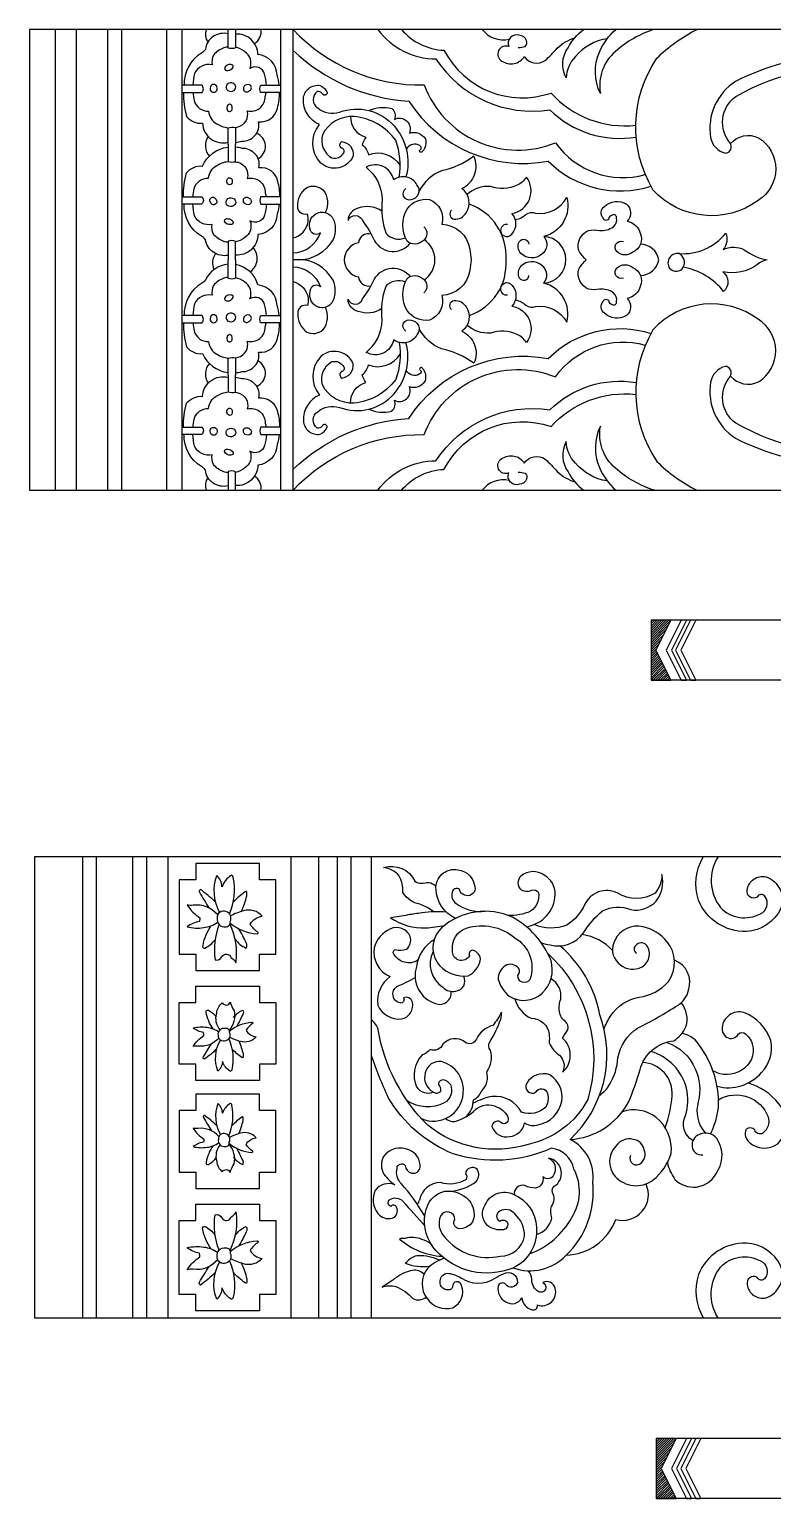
# Model space of a CAD drawing. Extents: x -66030 to 95157, y -13132 to 45879.
# Drawn here: x -36024 to -35218, y 3275 to 4870 of the extents above; entities that cross this region are included whole.
import ezdxf

# ---------------------------------------------------------------- set-up
doc = ezdxf.new("R2010")
doc.units = 0
doc.header["$LTSCALE"] = 100
doc.header["$MEASUREMENT"] = 0
for name, color, linetype in [('3', 11, 'CONTINUOUS'), ('4', 121, 'CONTINUOUS'), ('BH', 21, 'CONTINUOUS')]:
    doc.layers.add(name, color=color, linetype=linetype)

# ---------------------------------------------------------------- blocks, each defined once
blk = doc.blocks.new('A$C634F448C')
at = {"layer": '3'}
for p, q in [((28.5, 0), (28.5, 500)), ((50.8, 500), (50.8, 0)), ((85.1, 0), (85.1, 500)), ((100, 500), (100, 0)), ((149.1, 0), (149.1, 500)), ((165.5, 500), (165.5, 0)), ((272.7, 0), (272.7, 500)), ((286.1, 0), (286.1, 500))]:
    blk.add_line(p, q, dxfattribs=at)
for points in [[(215.6, 495.2, 0.451611), (190.9, 478.2, -0.162252), (186.6, 474.3, 0.270438), (167.9, 439.5)], [(223.6, 500), (223.6, 480, -0.192028), (215.6, 479.8), (215.6, 500)], [(271, 439.5, 0.044433), (268.7, 450.5, 0.384201), (248, 472.7, 0.429064), (223.6, 494.9, 0.292341)], [(286.1, 500, 0.212182), (428.4, 439.7, 0.422192), (570.6, 376.9, 0.313387), (668.2, 342.5, 0.313387)], [(378.2, 500, 0.238617), (441.1, 468, 0.295895), (564.5, 412.9, 0.240681), (658.3, 383.2, 0.240681)], [(403.7, 500, 0.209176), (449.8, 477.4, 0.372172), (565.9, 431, 0.24053), (657.9, 396, 0.24053)], [(626.8, 489.9, 0.186847), (592.5, 470.5, 0.193899), (582.3, 447.3, -0.283651), (584.4, 480.2, -0.097076), (601, 500)], [(678.3, 500, 0.110926), (635.7, 475.9, 0.268384), (619.5, 430.6, -0.219851), (618.5, 475.4, -0.118957), (636.3, 500)], [(760.7, 376.2, -0.333332), (791.1, 382.5, -0.550926), (790.7, 314.5, -0.385657), (676.5, 326.1, -0.290371), (680.7, 468.7, -0.081116), (724.3, 500)], [(215.6, 481.1, 0.047846), (211.1, 480.1, 0.140016), (199.8, 472.2, 0.159745), (198.2, 461.5, 0.350325), (179.1, 452.3, 0.046734), (177.3, 439.5)], [(257.2, 439.5, 0.072189), (255.1, 451.5, 0.504188), (239.3, 457.7, 0.362277), (233.5, 476, 0.113045), (223.6, 480.6, 0.113045)], [(530.4, 480.5, 0.111165), (538, 481.6, 0.297235), (539.3, 487.9, 0.301714), (531.5, 493.6, 0.654868), (520.2, 481.3, 0.945522), (512.6, 465.7, 0.427206), (536.9, 470.5, 0.405872), (559.6, 466.2, 0.021729), (572.6, 479.7, -0.120103), (591.8, 490.9)], [(286.1, 477.2, 0.176284), (411.8, 422.1, 0.304463), (562.9, 357.1, 0.280549), (674.4, 329.8, 0.280549)], [(919, 43.2, -0.168666), (766.5, 72.8, -0.445488), (760.7, 123.8, 0.089756), (761.3, 126.3, 0.455969), (755.1, 134.3, 0.299021), (739.1, 117.4, 0.301065), (766.1, 56.5, 0.21409), (979.9, 45.3, 0.222746)], [(979.9, 454.7, 0.21409), (766.1, 443.5, 0.301065), (739.1, 382.6, 0.299021), (755.1, 365.7, 0.455969), (761.3, 373.7, 0.089756), (760.7, 376.2, -0.445488), (766.5, 427.2, -0.168666), (919, 456.8, -0.246438)], [(165.5, 431.7), (187.3, 431.7, 0.425762), (186.9, 439.5), (165.5, 439.5)], [(167.3, 431.7, 0.07657), (170.6, 405.6, 0.259523), (187.8, 398.2, 0.479969), (215.6, 377.6, 0.256136)], [(177.5, 431.7, 0.032321), (178.7, 422.9, 0.349175), (194.4, 411.3, 0.257058), (203.2, 397.6, 0.115222), (215.6, 393.3)], [(203.3, 437.6, 0.807643), (196.4, 437.6, 1.683849), (203.3, 437.6, 1.200093)], [(223.6, 393.6, 0.025055), (226.4, 394.2, 0.411374), (236.4, 411.7, 0.498838), (255.9, 427.4, 0.02596), (256.8, 431.7, 0.02596)], [(223.6, 377.4, 0.048039), (230.4, 378.7, 0.483787), (248.7, 399.8, 0.389931), (269.1, 414.6, 0.068809), (271.5, 431.7)], [(272.7, 431.7), (250.8, 431.7, -0.229504), (251.2, 439.5), (272.7, 439.5)], [(401.3, 339.6, 0.127363), (397.4, 379.7, 0.215853), (352.3, 405.5, 0.297944), (317.9, 385.7, 0.342534), (328.2, 360.5, 0.348043), (341, 366.2, 0.557255), (338.5, 371.2, -0.495129), (338.8, 378.3, -0.428159), (351.3, 362.7, -0.509293), (316.1, 354.9, -0.377709), (314.7, 396.7, -0.307777), (297.3, 424.7, -0.454321), (315.4, 439.2, -0.181818), (323.2, 431.4, -0.759054), (317.6, 430.4, 0.254776), (312.2, 432.5, 0.526797), (312.9, 414.8, 0.261088), (336.4, 410.2, -0.310763), (395.6, 395.3, -0.255956), (408.5, 339.9)], [(368.3, 411.9, -0.180083), (393.1, 414.1, -0.33353), (396, 402.4, -0.70029), (412.2, 387.6, -0.34288), (429.6, 381.3, -0.272308), (426.6, 368, -0.389615), (423.6, 367.1, -0.520934), (424.5, 369.9, 0.470629), (423.7, 373.9, 0.439618), (408.9, 370.2, 0.447018)], [(348.5, 405.6, 0.356929), (365.1, 383.2, 0.084357), (361.2, 374.7, -0.166258), (367.9, 364.1, -0.363054), (402.2, 352.2)], [(215.6, 375), (215.6, 393.3, -0.107262), (223.6, 393.6), (223.6, 375)], [(167.3, 318.3, -0.07657), (170.6, 344.4, -0.259523), (187.8, 351.8, -0.256136), (215.6, 372.4, -0.256136)], [(215.6, 375), (215.6, 356.7, 0.107262), (223.6, 356.4), (223.6, 375)], [(223.6, 372.6, -0.048039), (230.4, 371.3, -0.483787), (248.7, 350.2, -0.389931), (269.1, 335.4, -0.068809), (271.5, 318.3)], [(177.5, 318.3, -0.032321), (178.7, 327.1, -0.349175), (194.4, 338.7, -0.257058), (203.2, 352.4, -0.115222), (215.6, 356.7)], [(223.6, 356.4, -0.025055), (226.4, 355.8, -0.411374), (236.4, 338.3, -0.498838), (255.9, 322.6, -0.02596), (256.8, 318.3, -0.02596)], [(408.3, 327.4, 0.882555), (414.1, 315.5, 0.617244), (420.5, 331.3, 0.449593), (395.2, 336.8, 0.50995), (365.3, 350.4, -0.22283), (382.8, 315.5, 0.116915), (386.9, 278.6, 0.320008), (408, 273.9, 0.320008)], [(458, 304, 0.591904), (460.7, 294, 0.283041), (473.8, 301.1, 0.409079), (469.1, 327.4, 0.415293), (482.2, 362.3, -0.106429), (447, 346.6, 0.171267), (422.9, 325)], [(518.7, 288.5, 1.766541), (523.3, 278, 0.404074), (523.5, 300.2, 0.555103), (539.4, 339.7, -0.130027), (529.2, 330.9, -0.194948), (500.2, 329.6, 0.206729), (474.9, 320.8, 0.206729)], [(286.1, 273.7, 0.299997), (302.3, 291.3, 0.117516), (301.6, 299.7, -0.528937), (291.2, 307.7, -0.249699), (300.9, 328.4, -0.288125), (318.5, 326.1, -0.291899), (320.9, 301.2)], [(165.5, 318.3), (187.3, 318.3, -0.425762), (186.9, 310.5), (165.5, 310.5)], [(215.6, 254.8, -0.416708), (190.9, 271.8, 0.162252), (186.6, 275.7, -0.270438), (167.9, 310.5)], [(215.6, 268.9, -0.047846), (211.1, 269.9, -0.140016), (199.8, 277.8, -0.159745), (198.2, 288.5, -0.350325), (179.1, 297.7, -0.046734), (177.3, 310.5)], [(202.5, 315.4, -1.271898), (196.4, 312.4, -1.200093), (202.5, 315.4, -1.200093)], [(271, 310.5, -0.044433), (268.7, 299.5, -0.384201), (248, 277.3, -0.428108), (223.6, 255.1, -0.292341)], [(257.2, 310.5, -0.072189), (255.1, 298.5, -0.504188), (239.3, 292.3, -0.362277), (233.5, 274, -0.113045), (223.6, 269.4, -0.113045)], [(272.7, 318.3), (250.8, 318.3, 0.229504), (251.2, 310.5), (272.7, 310.5)], [(382.2, 302.7, 0.259265), (356.7, 305.9, 0.343109), (345.7, 292.8, -0.678375), (361.5, 292.5, -0.045997), (374.4, 270.7, 0.535365), (413.1, 268.2)], [(427.9, 285.9, -0.477118), (427.1, 270.6, -0.39484), (409.7, 270.4, -0.267231), (409.7, 305.1, -0.29072), (433.9, 315.4, -0.395271), (447.3, 288.6, -0.359921), (477.9, 261.6, -0.005584), (479.2, 250.1, -0.009492), (477.9, 238.4, -0.359921), (447.3, 211.4, -0.395271), (433.9, 184.6, -0.29072), (409.7, 194.9, -0.267231), (409.7, 229.6, -0.39484), (427.1, 229.4, -0.477118), (427.9, 214.1)], [(477, 189.7, 0.341465), (517.1, 250.2, 0.339683), (477, 310.3)], [(527.4, 293.6, 0.143911), (538.5, 299.2, -0.280541), (549.2, 300.7, 0.314643), (583.1, 317.7, -0.416673), (558.1, 275.3, -0.436494), (556.1, 256.3, -0.398337), (533.1, 257, -0.324674), (531.5, 269.7, -0.721373), (541.9, 266.9)], [(644.4, 230.2, -0.842027), (637.7, 241.4, -0.376883), (654.6, 241.7, -0.409742), (662.8, 221.2, -0.271396), (648.6, 207.9, -0.452304), (647.7, 189.5, -0.345983), (623.9, 192.2, -0.473331), (622.4, 204.6, -0.610516), (628.1, 206.1, 0.313604), (632.3, 201.6, 0.662778), (637.1, 204.6, 0.257077), (633.8, 214.2, 0.170156), (618.4, 218.2, -0.115104), (606.7, 218.2, -0.380039), (596.1, 239.9, -0.078542), (604.1, 250, -0.078542), (596.1, 260.1, -0.380039), (606.7, 281.8, -0.115104), (618.4, 281.8, 0.170156), (633.8, 285.8, 0.257077), (637.1, 295.4, 0.662778), (632.3, 298.4, 0.313604), (628.1, 293.9, -0.610516), (622.4, 295.4, -0.473331), (623.9, 307.8, -0.345983), (647.7, 310.5, -0.452304), (648.6, 292.1, -0.271396), (662.8, 278.8, -0.409742), (654.6, 258.3, -0.376883), (637.7, 258.6, -0.842027), (644.4, 269.8)], [(286.1, 257.6, 0.311343), (315.7, 279.2, -0.500208), (304.9, 281.8, -0.379061), (311, 300.1, -0.505165), (330.9, 290.3, -0.241275), (326.1, 266.9, -0.269238), (286.1, 250)], [(370.6, 278, 0.461868), (357.1, 268.5, 0.359182), (341.6, 250, 0.359182), (357.1, 231.5, 0.461868), (370.6, 221.9)], [(428.4, 228.3, 0.2528), (439.9, 250, 0.2528), (428.4, 271.7)], [(558.1, 224.7, 0.40738), (581.9, 250.2, 0.402708), (558.1, 275.3)], [(705, 256.8, 0.247842), (755.4, 278.9, -0.285518), (752.6, 261.2, -0.232475), (775.6, 260.9, 0.119027), (800.5, 250, 0.119678), (789.8, 244.9, -0.213029), (752.3, 237, -0.472714), (753.2, 215.6, 0.181559), (709.4, 242)], [(223.6, 250), (223.6, 270, 0.192028), (215.6, 270.2), (215.6, 250)], [(662.9, 233.1, 0.361876), (682.8, 250, 0.361876), (662.9, 266.9)], [(215.6, 245.2, 0.262167), (190.9, 228.2, -0.162252), (186.6, 224.3, 0.270438), (167.9, 189.5)], [(223.6, 250), (223.6, 230, -0.192028), (215.6, 229.8), (215.6, 250)], [(271, 189.5, 0.044433), (268.7, 200.5, 0.384201), (248, 222.7, 0.292341), (223.6, 244.9, 0.292341)], [(286.1, 242.4, -0.311343), (315.7, 220.8, 0.500208), (304.9, 218.2, 0.379061), (311, 199.9, 0.505165), (330.9, 209.7, 0.241275), (326.1, 233.1, 0.269238), (286.1, 250)], [(382.2, 197.3, -0.259265), (356.7, 194.1, -0.343109), (345.7, 207.2, 0.678375), (361.5, 207.5, 0.045997), (374.4, 229.3, -0.535365), (413.1, 231.8)], [(527.4, 206.4, -0.143911), (538.5, 200.8, 0.280541), (549.2, 199.3, -0.314643), (583.1, 182.3, 0.416673), (558.1, 224.7, 0.436494), (556.1, 243.7, 0.398337), (533.1, 243, 0.326164), (531.5, 230.4, 0.732231), (541.9, 233.1)], [(215.6, 231.1, 0.047846), (211.1, 230.1, 0.140016), (199.8, 222.2, 0.159745), (198.2, 211.5, 0.350325), (179.1, 202.3, 0.046734), (177.3, 189.5)], [(257.2, 189.5, 0.072189), (255.1, 201.5, 0.504188), (239.3, 207.7, 0.362277), (233.5, 226, 0.113045), (223.6, 230.6, 0.113045)], [(286.1, 226.3, -0.299997), (302.3, 208.7, -0.117516), (301.6, 200.3, 0.528937), (291.2, 192.3, 0.249699), (300.9, 171.6, 0.288125), (318.5, 173.9, 0.291899), (320.9, 198.8)], [(408.3, 172.6, -0.882555), (414.1, 184.5, -0.617244), (420.5, 168.7, -0.449593), (395.2, 163.2, -0.50995), (365.3, 149.6, 0.22283), (382.8, 184.5, -0.116915), (386.9, 221.4, -0.320008), (408, 226.1, -0.320008)], [(518.7, 211.5, -1.726144), (523.8, 222.3, -0.377193), (523.5, 199.8, -0.555103), (539.4, 160.3, 0.130027), (529.2, 169.1, 0.194948), (500.2, 170.4, -0.206729), (474.9, 179.2, -0.206729)], [(458, 196, -0.591904), (460.7, 206, -0.283041), (473.8, 198.9, -0.409079), (469.1, 172.6, -0.415293), (482.2, 137.7, 0.106429), (447, 153.4, -0.171267), (422.9, 175)], [(760.7, 123.8, 0.333332), (791.1, 117.5, 0.550926), (790.7, 185.5, 0.385657), (676.5, 173.9, 0.290371), (680.7, 31.3, 0.081116), (724.3, 0)], [(165.5, 181.7), (187.3, 181.7, 0.425762), (186.9, 189.5), (165.5, 189.5)], [(167.3, 181.7, 0.07657), (170.6, 155.6, 0.259523), (187.8, 148.2, 0.256136), (215.6, 127.6, 0.256136)], [(177.5, 181.7, 0.032321), (178.7, 172.9, 0.349175), (194.4, 161.3, 0.257058), (203.2, 147.6, 0.115222), (215.6, 143.3)], [(203.3, 187.6, 0.807643), (196.4, 187.6, 1.683849), (203.3, 187.6, 1.200093)], [(223.6, 127.4, 0.048039), (230.4, 128.7, 0.483787), (248.7, 149.8, 0.389931), (269.1, 164.6, 0.068809), (271.5, 181.7)], [(223.6, 143.6, 0.025055), (226.4, 144.2, 0.411374), (236.4, 161.7, 0.498838), (255.9, 177.4, 0.02596), (256.8, 181.7, 0.02596)], [(272.7, 181.7), (250.8, 181.7, -0.229504), (251.2, 189.5), (272.7, 189.5)], [(286.1, 22.8, -0.176284), (411.8, 77.9, -0.304463), (562.9, 142.9, -0.280549), (674.4, 170.2, -0.280549)], [(286.1, 0, -0.212182), (428.4, 60.3, -0.422192), (570.6, 123.1, -0.313387), (668.2, 157.5, -0.313387)], [(401.3, 160.4, -0.127363), (397.4, 120.3, -0.215853), (352.3, 94.5, -0.297944), (317.9, 114.3, -0.342534), (328.2, 139.5, -0.348043), (341, 133.8, -0.557255), (338.5, 128.8, 0.495129), (338.8, 121.7, 0.428159), (351.3, 137.3, 0.509293), (316.1, 145.1, 0.377709), (314.7, 103.3, 0.307777), (297.3, 75.3, 0.454321), (315.4, 60.8, 0.181818), (323.2, 68.6, 0.759054), (317.6, 69.6, -0.254776), (312.2, 67.5, -0.526797), (312.9, 85.2, -0.261088), (336.4, 89.8, 0.310763), (395.6, 104.7, 0.255956), (408.5, 160.1)], [(215.6, 125), (215.6, 143.3, -0.107262), (223.6, 143.6), (223.6, 125)], [(348.5, 94.4, -0.356929), (365.1, 116.8, -0.084357), (361.2, 125.3, 0.166258), (367.9, 135.9, 0.363054), (402.2, 147.8)], [(368.3, 88.1, 0.180083), (393.1, 85.9, 0.33353), (396, 97.6, 0.70029), (412.2, 112.4, 0.34288), (429.6, 118.7, 0.279796), (426.6, 132, 0.407012), (423.9, 132.9, 0.522831), (424.3, 130, -0.515541), (423.6, 126.2, -0.447018), (408.9, 129.8, -0.447018)], [(167.3, 68.3, -0.07657), (170.6, 94.4, -0.259523), (187.8, 101.8, -0.479969), (215.6, 122.4, -0.256136)], [(215.6, 125), (215.6, 106.7, 0.107262), (223.6, 106.4), (223.6, 125)], [(223.6, 122.6, -0.048039), (230.4, 121.3, -0.483787), (248.7, 100.2, -0.389931), (269.1, 85.4, -0.068809), (271.5, 68.3)], [(378.2, 0, -0.238617), (441.1, 32, -0.295895), (564.5, 87.1, -0.240681), (658.3, 116.8, -0.240681)], [(177.5, 68.3, -0.032321), (178.7, 77.1, -0.349175), (194.4, 88.7, -0.257058), (203.2, 102.4, -0.115222), (215.6, 106.7)], [(223.6, 106.4, -0.025055), (226.4, 105.8, -0.411374), (236.4, 88.3, -0.498838), (255.9, 72.6, -0.02596), (256.8, 68.3, -0.02596)], [(403.7, 0, -0.209176), (449.8, 22.6, -0.372172), (565.9, 69, -0.24053), (657.9, 104, -0.24053)], [(165.5, 68.3), (187.3, 68.3, -0.425762), (186.9, 60.5), (165.5, 60.5)], [(203.3, 62.4, -0.807643), (196.4, 62.4, -1.683849), (203.3, 62.4, -1.200093)], [(272.7, 68.3), (250.8, 68.3, 0.229504), (251.2, 60.5), (272.7, 60.5)], [(678.3, 0, -0.110926), (635.7, 24.1, -0.268384), (619.5, 69.4, 0.219851), (618.5, 24.6, 0.118957), (636.3, 0)], [(215.6, 4.8, -0.451611), (190.9, 21.8, 0.162252), (186.6, 25.7, -0.270438), (167.9, 60.5)], [(215.6, 18.9, -0.047846), (211.1, 19.9, -0.140016), (199.8, 27.8, -0.159745), (198.2, 38.5, -0.350325), (179.1, 47.7, -0.046734), (177.3, 60.5)], [(271, 60.5, -0.044433), (268.7, 49.5, -0.384201), (248, 27.3, -0.429064), (223.6, 5.1, -0.292341)], [(257.2, 60.5, -0.072189), (255.1, 48.5, -0.504188), (239.3, 42.3, -0.362277), (233.5, 24, -0.113045), (223.6, 19.4, -0.113045)], [(626.8, 10.1, -0.186847), (592.5, 29.5, -0.193899), (582.3, 52.7, 0.283651), (584.4, 19.8, 0.097076), (601, 0)], [(530.4, 19.5, -0.111165), (538, 18.4, -0.297235), (539.3, 12.1, -0.301714), (531.5, 6.4, -0.654868), (520.2, 18.7, -0.945522), (512.6, 34.3, -0.427206), (536.9, 29.5, -0.405872), (559.6, 33.8, -0.021729), (572.6, 20.3, 0.120103), (591.8, 9.1)], [(223.6, 0), (223.6, 20, 0.192028), (215.6, 20.2), (215.6, 0)]]:
    blk.add_lwpolyline(points, format="xyb", dxfattribs=at)
for points in [[(211.6, 457.9, 0.480332), (215.2, 455.4, 0.293134), (221.1, 459.1, 0.553404), (218.7, 461.8, 0.366769)], [(217, 432.9, 0.31587), (223.3, 435.1, 0.622555), (218.2, 442, 0.919272)], [(232.4, 433.9, 0.454704), (238.5, 433.2, 0.489465), (240, 439, 0.774037)], [(216, 411.2, 0.577516), (220.1, 414.6, 0.464086), (217, 418.8, 0.640443)], [(216, 338.8, -0.577516), (220.1, 335.4, -0.464086), (217, 331.2, -0.640443)], [(217, 317.1, -0.31587), (223.3, 314.9, -0.622555), (218.2, 308, -0.919272)], [(232.4, 316.1, -0.454704), (238.5, 316.8, -0.489465), (240, 311, -0.774037)], [(211.6, 292.1, -0.480332), (215.2, 294.6, -0.293134), (221.1, 290.9, -0.553404), (218.7, 288.2, -0.366769)], [(694.6, 240.8, 0.512586), (709.4, 242, 0.408022), (705, 256.8, 0.667301)], [(211.6, 207.9, 0.480332), (215.2, 205.4, 0.293134), (221.1, 209.1, 0.553404), (218.7, 211.8, 0.366769)], [(217, 182.9, 0.31587), (223.3, 185.1, 0.622555), (218.2, 192, 0.919272)], [(232.4, 183.9, 0.454704), (238.5, 183.2, 0.489465), (240, 189, 0.774037)], [(216, 161.2, 0.577516), (220.1, 164.6, 0.464086), (217, 168.8, 0.640443)], [(216, 88.8, -0.577516), (220.1, 85.4, -0.464086), (217, 81.2, -0.640443)], [(217, 67.1, -0.31587), (223.3, 64.9, -0.622555), (218.2, 58, -0.919272)], [(232.4, 66.1, -0.454704), (238.5, 66.8, -0.489465), (240, 61, -0.774037)], [(211.6, 42.1, -0.480332), (215.2, 44.6, -0.293134), (221.1, 40.9, -0.553404), (218.7, 38.2, -0.366769)]]:
    blk.add_lwpolyline(points, format="xyb", close=True, dxfattribs=at)
for centre, radius, start, end in [((204.7, 494.6), 13.8, 156.9383, 217.421), ((237.2, 497.2), 14.2, 299.3855, 11.3327), ((514.5, 518.5), 29.8, 218.5008, 281.7408), ((208.7, 374), 17.8, 146.4762, 220.7936), ((241, 373.1), 15.1, 297.2715, 69.0373), ((216.2, 246.5), 17.5, 144.1574, 204.1868), ((229.1, 251.4), 18, 306.0232, 41.0784), ((208.7, 126), 17.8, 139.2064, 213.5238), ((241, 126.9), 15.1, 290.9627, 62.7285), ((204.7, 5.4), 13.8, 142.579, 203.0617), ((237.2, 2.8), 14.2, 348.6673, 60.6145), ((514.5, -18.5), 29.8, 78.2592, 141.4992)]:
    blk.add_arc(centre, radius, start, end, dxfattribs=at)
at = {"layer": '4'}
blk.add_lwpolyline([(2450, 500), (0, 500), (0, 0), (2450, 0)], dxfattribs=at)
blk = doc.blocks.new('A$C4CCE1407')
at = {"layer": '3'}
for p, q in [((0, 65.3), (0, 0)), ((1101.2, 65.3), (0, 65.3)), ((21.6, 65.3), (5.3, 32.6)), ((32.8, 65.3), (16.5, 32.6)), ((38.4, 65.3), (22.1, 32.6)), ((43, 65.3), (26.7, 32.6)), ((48.6, 65.3), (32.3, 32.6)), ((1058.2, 65.3), (1052.6, 65.3)), ((1052.6, 65.3), (1068.9, 32.6)), ((1058.2, 65.3), (1074.5, 32.6)), ((1068.4, 65.3), (1062.8, 65.3)), ((1062.8, 65.3), (1079.1, 32.6)), ((1068.4, 65.3), (1084.7, 32.6)), ((1101.2, 65.3), (1079.6, 65.3)), ((1079.6, 65.3), (1095.9, 32.6)), ((1101.2, 65.3), (1101.2, 0)), ((5.3, 32.6), (21.6, 0)), ((16.5, 32.6), (32.8, 0)), ((22.1, 32.6), (38.4, 0)), ((26.7, 32.6), (43, 0)), ((32.3, 32.6), (48.6, 0)), ((1068.9, 32.6), (1052.6, 0)), ((1074.5, 32.6), (1058.2, 0)), ((1079.1, 32.6), (1062.8, 0)), ((1084.7, 32.6), (1068.4, 0)), ((1095.9, 32.6), (1079.6, 0)), ((0, 0), (21.6, 0)), ((1101.2, 0), (0, 0)), ((32.8, 0), (38.4, 0)), ((43, 0), (48.6, 0)), ((1058.2, 0), (1052.6, 0)), ((1068.4, 0), (1062.8, 0)), ((1101.2, 0), (1079.6, 0))]:
    blk.add_line(p, q, dxfattribs=at)
at = {"layer": 'BH'}
for p, q in [((0, 63.9), (1.3, 65.3)), ((0, 58.8), (6.4, 65.3)), ((0, 61.4), (3.9, 65.3)), ((0, 56.3), (9, 65.3)), ((0, 53.8), (11.5, 65.3)), ((0, 51.2), (14, 65.3)), ((0, 48.7), (16.6, 65.3)), ((0, 46.1), (19.1, 65.3)), ((0, 43.6), (21.5, 65.1)), ((1080, 64.6), (1080.6, 65.3)), ((1080.8, 62.9), (1083.2, 65.3)), ((1081.7, 61.2), (1085.7, 65.3)), ((1082.5, 59.5), (1088.3, 65.3)), ((1083.3, 57.8), (1090.8, 65.3)), ((1084.2, 56.1), (1093.4, 65.3)), ((1085, 54.4), (1095.9, 65.3)), ((1085.9, 52.7), (1098.4, 65.3)), ((1086.7, 51), (1101, 65.3)), ((0, 41), (19, 60)), ((0, 38.5), (16.4, 54.9)), ((0, 35.9), (13.9, 49.8)), ((1087.6, 49.3), (1101.2, 62.9)), ((1088.4, 47.6), (1101.2, 60.4)), ((1089.3, 45.9), (1101.2, 57.8)), ((1090.1, 44.2), (1101.2, 55.3)), ((1091, 42.5), (1101.2, 52.8)), ((1091.8, 40.8), (1101.2, 50.2)), ((0, 33.4), (11.3, 44.7)), ((0, 30.8), (8.8, 39.6)), ((0, 28.3), (6.2, 34.5)), ((1090.4, 21.6), (1101.2, 32.4)), ((1092.7, 39.1), (1101.2, 47.7)), ((1093, 26.7), (1101.2, 34.9)), ((1093.5, 37.4), (1101.2, 45.1)), ((1094.4, 35.7), (1101.2, 42.6)), ((1095.2, 34), (1101.2, 40)), ((1095.5, 31.8), (1101.2, 37.5)), ((0, 25.7), (5.8, 31.6)), ((0, 23.2), (6.7, 29.9)), ((0, 20.7), (7.5, 28.2)), ((0, 18.1), (8.4, 26.5)), ((0, 15.6), (9.2, 24.8)), ((0, 13), (10.1, 23.1)), ((0, 10.5), (10.9, 21.4)), ((0, 7.9), (11.8, 19.7)), ((0, 5.4), (12.6, 18)), ((0, 2.8), (13.5, 16.3)), ((1080.2, 1.2), (1101.2, 22.2)), ((1081.6, 0), (1101.2, 19.7)), ((1082.8, 6.3), (1101.2, 24.8)), ((1084.1, 0), (1101.2, 17.1)), ((1085.3, 11.4), (1101.2, 27.3)), ((1087.9, 16.5), (1101.2, 29.8)), ((0, 0.3), (14.3, 14.6)), ((2.3, 0), (15.2, 12.9)), ((4.8, 0), (16, 11.2)), ((7.3, 0), (16.8, 9.5)), ((9.9, 0), (17.7, 7.8)), ((12.4, 0), (18.5, 6.1)), ((15, 0), (19.4, 4.4)), ((17.5, 0), (20.2, 2.7)), ((20.1, 0), (21.1, 1)), ((1086.7, 0), (1101.2, 14.6)), ((1089.2, 0), (1101.2, 12)), ((1091.7, 0), (1101.2, 9.5)), ((1094.3, 0), (1101.2, 6.9)), ((1096.8, 0), (1101.2, 4.4)), ((1099.4, 0), (1101.2, 1.8))]:
    blk.add_line(p, q, dxfattribs=at)
blk = doc.blocks.new('A$C65046564')
at = {"layer": '3'}
for p, q in [((52.3, 0), (52.3, 500)), ((66.8, 500), (66.8, 0)), ((106.7, 0), (106.7, 500)), ((121.3, 500), (121.3, 0)), ((144.6, 500), (144.6, 0)), ((278, 500), (278, 0)), ((308, 500), (308, 0)), ((328.7, 0), (328.7, 500)), ((343.2, 500), (343.2, 0)), ((365.4, 0), (365.4, 500))]:
    blk.add_line(p, q, dxfattribs=at)
for points in [[(741.5, 500, 0.316232), (744, 445.2, 0.3391), (787.7, 438.4, 0.474925), (792.6, 456.8, 0.604118), (783.8, 456.3, -0.681354), (773.2, 464.1, -0.444926), (793.6, 478.4, -0.421936), (809.6, 443.9, -0.268026), (772.2, 419, -0.311106), (720.3, 453, -0.21326), (725.5, 500)], [(211.4, 438.2, 0.162202), (215.6, 477.6, 0.455182), (213.2, 479.9, 0.158925), (203.3, 467.6, 0.211067), (197.6, 480, 0.222175), (200.7, 439.8)], [(433.3, 440.4, 0.062567), (417.9, 448.7, -0.216445), (399.7, 461.3, 0.137011), (395.3, 479.9, 0.190444), (378.4, 488.4, -0.375895), (412.7, 473.7, 0.225157), (419.8, 471.4, -0.011309), (427.7, 472.4, -0.088344), (435.6, 468.6)], [(456.7, 433.3, -0.278356), (435.6, 464.5, -0.50545), (459.2, 486.1, -0.37314), (477.9, 465.6, -0.535925), (466.5, 458.6, -0.291768), (461, 464.5, 0.605622), (453, 461.5, 0.333877), (457.3, 449.6, 0.192105), (489, 441, 0.192105)], [(533.5, 424.3, 0.365883), (564.8, 459.3, 0.277663), (553, 480.2, 0.342582), (527.7, 479.2, 0.467636), (528, 464.4, 0.230297), (539.5, 463.8, -0.409323), (546.6, 461.3, -0.294145), (538.2, 441, -0.115296), (513.9, 436.5)], [(549.9, 406.6, 0.04853), (559.2, 404.6, 0.317527), (595.6, 417.5, -0.087787), (616.2, 441.5, -0.217173), (647, 442.8, 0.25899), (674.5, 452.1, 0.219031), (680.7, 480.8, -0.165319), (673.2, 460.5, -0.283148), (632.7, 460.7, 0.426913), (596.7, 448, -0.147756), (577.4, 426, -0.194377), (542, 426.6)], [(196.1, 451.1, 0.040302), (179.9, 464.6, 0.460194), (178.9, 461.6, 0.01574), (189.4, 444.5, 0.01574)], [(224.5, 440.9, 0.049507), (230.2, 457.9, 0.005542), (230.4, 461.1, 0.754505), (228.4, 462.2, 0.039787), (215.7, 451.1)], [(198.7, 437.1, 0.255055), (172, 447.5, -0.079227), (165.6, 447.9, 0.105129), (179.4, 434, -0.087059), (178.8, 430, 0.121881), (165.6, 424.1, 0.09602), (183.5, 423.3, 0.120297), (198.7, 429.1, 0.120297)], [(212.2, 428, 0.141952), (241.4, 416.5, 0.440193), (242.6, 418, -0.094541), (233.9, 427, -0.235049), (247, 435.7, 0.29277), (226.6, 441.5, 0.055839), (212.6, 436)], [(446.7, 440.1, 0.051154), (420.3, 439.4, -0.00929), (405, 437.1, -0.032671), (386.3, 434, 0.162147), (424.7, 422.9, 0.002968), (444.6, 425.6, 0.002968)], [(191.4, 425.3, 0.112388), (182.4, 403.8, 0.611927), (185.2, 401, 0.085347), (195.8, 410, 0.085347)], [(200.3, 426.5, 0.139286), (196, 388.4, 0.380816), (203.1, 391.6, -0.66113), (213.4, 390.6, -0.147768), (218.5, 385.2, 0.151537), (211.9, 427.1, 0.151537)], [(217.6, 410.8, 0.144244), (229.5, 401.1, 0.324223), (229.6, 406.8, 0.017111), (221.8, 422)], [(415.8, 387.8, -0.42711), (389.8, 394.6, -0.5547), (391.4, 399.4, 0.152544), (403.4, 399.8, 0.308529), (407.4, 413.7, 0.428041), (386.2, 421.8, 0.23953), (368.6, 401.4, 0.352563), (385.9, 370.2, 0.286588), (372.5, 339.3, 0.337264), (398.2, 324.2, 0.422398), (409.9, 342.5, 0.43242), (400.2, 347.2, -0.686131), (396.5, 341.5, -0.652129), (393, 359.3, 0.019971), (412.9, 369, 0.019971)], [(617.8, 313, -0.079493), (625, 327.2, -0.218149), (656.1, 347.7, 0.176768), (687.7, 364.7, 0.337868), (686.1, 408.1, 0.176484), (660.1, 424, 0.357026), (629.8, 409.9, 0.351135), (633.3, 384.9, 0.291444), (655.8, 379.4, 0.485625), (664.9, 402.8, 0.492312), (653.4, 404.9, 0.57758), (653.1, 395.2, 0.57758)], [(433.6, 410.2, 0.240161), (414.4, 380.9, 0.422749), (435, 341, 0.586528), (451.9, 354.1)], [(519.2, 54.1, 0.297328), (576.7, 67.9, 0.234286), (605.6, 147, 0.321908), (581.1, 193.4, 0.299845), (613.3, 328.5, 0.173917), (569.9, 403.4, 0.173917)], [(556.9, 395.2, -0.285322), (600.1, 236.8, -0.223383), (535.6, 188.1, -0.251445), (426.5, 208.9, -0.157064), (372.8, 312.5, 0.157412), (365.4, 323.4, 0.157412)], [(432.5, 397.4, 0.391514), (443.1, 358.5, 0.273878), (456.9, 354.4, 0.530752), (465.6, 370.7, 0.530752)], [(613.1, 241.6, 0.126275), (623.8, 252.9, 0.12131), (632.9, 282.1, -0.202234), (654.3, 314.2, 0.02531), (697.6, 338.9, 0.20405), (709.5, 355.4, 0.411908), (694.2, 387.8, 0.411908)], [(521, 346, 0.214327), (538.7, 324.9, -0.390308), (558.3, 307.6, -0.044273), (558.3, 298.1, 0.123138), (569.5, 284.7, -0.305719), (573.2, 266.6, 0.444), (572.8, 303.4, -0.026886), (578.7, 312.5, 0.311788), (575.5, 321.6, -0.231595), (569.3, 334.2, -0.102179), (570.8, 345.8, 0.320714), (560.2, 367.7)], [(201.2, 312.4, -0.245072), (197.6, 330.3, -0.193237), (203.6, 341.7, 0.66113), (212.2, 342.6, 0.088024), (216.5, 333, -0.247473), (211, 311.9, -0.151537)], [(581.1, 193.4, 0.2591), (644.2, 233.7, 0.03514), (656.9, 269.2, -0.309639), (693.4, 300.6, 0.163983), (706.6, 315.8, 0.259723), (701.5, 341.8, 0.259723)], [(193.7, 313.4, -0.112388), (186.2, 331.5, -0.611927), (188.6, 333.8, -0.085347), (197.4, 326.3, -0.085347)], [(211.2, 311.1, -0.141952), (235.8, 320.8, -0.440193), (236.7, 319.6, 0.094541), (229.5, 312, 0.235049), (240.5, 304.7, -0.29277), (223.3, 299.8, -0.055839), (211.6, 304.4)], [(215.7, 325.6, -0.144244), (225.8, 333.7, -0.324223), (225.8, 328.9, -0.017111), (219.3, 316.2)], [(468, 218, 0.219594), (476.1, 236.4, 0.175649), (485.1, 246.2, 0.279987), (490.6, 266.8, 0.236296), (494.5, 290.2, -0.312666), (493.7, 298.8, 0.054302), (505.7, 324.1, 0.075161), (506.6, 331.5, -0.04958), (497.2, 317.1, 0.22122), (479.3, 302.3, -0.541255), (467.2, 299.1, 0.392751), (443, 296.8, -0.413928), (429.3, 291, -0.132212), (420.4, 285.1, 0.304912), (414.5, 250.4, 0.366976), (432.6, 245, 0.366976)], [(740.5, 251.1, 0.285341), (788.7, 266, 0.237458), (798.9, 300.7, 0.214518), (769.5, 331.3, 0.453121), (745.9, 315.1, 0.228218), (749.3, 305.5, 0.439716), (762.5, 306.4, -0.361823), (769.5, 309, -0.199212), (778.7, 296.8, -0.359032), (766.5, 268.4, -0.280411), (736, 267.8)], [(199.9, 303.5, -0.255055), (177.4, 294.7, 0.079227), (172, 294.4, -0.105129), (183.7, 306.1, 0.087059), (183.2, 309.4, -0.121881), (172, 314.4, -0.09602), (187.1, 315.1, -0.120297), (199.8, 310.2, -0.120297)], [(733.2, 199.4, 0.138871), (742, 239.1, 0.135354), (722.6, 293.9, 0.20612), (702.5, 308.7)], [(197.7, 291.7, -0.040302), (184.1, 280.4, -0.460194), (183.2, 282.9, -0.01574), (192.1, 297.3, -0.01574)], [(210.6, 302.6, -0.162202), (214, 269.4, -0.455182), (212, 267.6, -0.158925), (203.8, 277.9, -0.211067), (199, 267.4, -0.222175), (201.6, 301.3)], [(221.6, 300.3, -0.049507), (226.3, 286, -0.005542), (226.5, 283.3, -0.754505), (224.8, 282.4, -0.039787), (214.1, 291.7)], [(714.3, 192.3, -0.404629), (706.2, 219.3, 0.127439), (707.3, 249.1, 0.25933), (668.6, 289, 0.25933)], [(685.3, 298.9, -0.221233), (716.7, 270, -0.170182), (720.1, 234.6, 0.260653), (727.8, 200.3, 0.260653)], [(537, 69.3, 0.182891), (582.9, 108.9, 0.272455), (585.2, 161, 0.328516), (560.7, 183.8, -0.183045), (454.2, 177.8, -0.167722), (383.8, 239.1, -0.031401), (365.4, 285.2)], [(419.7, 216, 0.513541), (465.1, 243.2, 0.369853), (441.6, 277.9, 0.395625), (423.9, 265.7, 0.363158), (432.6, 245, 0.419341), (440.6, 245.9, 0.269705), (438.6, 252.9, -0.436095), (443.2, 258.4, -0.20885), (451.1, 253, -0.388583), (444.4, 233.1, -0.264108), (404.4, 235.2)], [(684.2, 206.1, 0.073385), (691.7, 240.9, 0.421991), (659.8, 276.9)], [(445.9, 216.2, 0.214917), (455.9, 213, 0.130246), (478.5, 225.9, -0.315404), (502, 228.5, -0.218738), (513.8, 216.6, -0.876033), (504.9, 213, 0.475109), (496.1, 207.4, 0.371412), (515.5, 196.5, 0.338991), (531.5, 211.3, 0.239883), (546.5, 209.4, 0.311531), (572, 235, 0.302484), (558.9, 263.6, 0.355096), (533.9, 254.4, 0.794142), (543.9, 244.7, -0.689581), (556.5, 243.3, -0.191136), (554.7, 228.6, -0.277612), (528.4, 222.9, 0.303745), (496.4, 240.1, 0.070999), (475.9, 232.8)], [(742.1, 236.5, -0.46947), (795.9, 217.8, -0.311758), (790.1, 200.3, -0.517938), (781.3, 203.8, 0.413809), (771.7, 204.2, 0.325712), (775.6, 190.2, 0.34322), (806.2, 188.5, 0.376064), (807.4, 232.2, 0.159014), (773.7, 254.7, 0.187075)], [(210.6, 197.4, 0.162202), (214, 230.6, 0.455182), (212, 232.4, 0.158925), (203.8, 222.1, 0.211067), (199, 232.6, 0.222175), (201.6, 198.7)], [(646.5, 176.1, 0.870731), (658.3, 168.2, 0.323863), (661.5, 182, 0.320659), (649.3, 193.5, 0.315191), (630.7, 186.2, 0.394819), (629.7, 153.6, 0.392873), (670.9, 149.4, 0.1487), (690.7, 178.3, 0.252942), (674.1, 217.5, 0.24678), (637.7, 223.5, 0.24678)], [(197.7, 208.3, 0.040302), (184.1, 219.6, 0.460194), (183.2, 217.1, 0.01574), (192.1, 202.7, 0.01574)], [(221.6, 199.7, 0.049507), (226.3, 214, 0.005542), (226.5, 216.7, 0.754505), (224.8, 217.6, 0.039787), (214.1, 208.3)], [(199.9, 196.5, 0.255055), (177.4, 205.3, -0.079227), (172, 205.6, 0.105129), (183.7, 193.9, -0.087059), (183.2, 190.6, 0.121881), (172, 185.6, 0.09602), (187.1, 184.9, 0.120297), (199.8, 189.8, 0.120297)], [(211.2, 188.9, 0.141952), (235.8, 179.2, 0.440193), (236.7, 180.4, -0.094541), (229.5, 188, -0.235049), (240.5, 195.3, 0.29277), (223.3, 200.2, 0.055839), (211.6, 195.6)], [(686.5, 168.3, 0.0998), (694.8, 149.9, 0.221909), (718, 141.8, 0.269479), (741.7, 160.3, 0.28915), (740.2, 194.4, 0.349738), (721.5, 198.9, 0.368073), (713.5, 185.8, 0.43842), (724.9, 176.7, 0.43842)], [(193.7, 186.6, 0.112388), (186.2, 168.5, 0.611927), (188.6, 166.2, 0.085347), (197.4, 173.7, 0.085347)], [(201.2, 187.6, 0.245072), (197.6, 169.7, 0.193237), (203.6, 158.3, -0.66113), (212.2, 157.4, -0.088024), (216.5, 167, 0.247473), (211, 188.1, 0.151537)], [(215.7, 174.4, 0.144244), (225.8, 166.3, 0.324223), (225.8, 171.1, 0.017111), (219.3, 183.8)], [(423.4, 110, 0.05482), (397.7, 145.5, -0.257609), (393.3, 162.1, -0.693304), (402.2, 165.2, 0.312119), (409.1, 156.9, 0.450463), (418.2, 163.3, 0.344175), (406.2, 182, 0.365797), (378.7, 174.8, 0.278103), (379.1, 155.7, 0.084413), (390.8, 144.3, 0.340159), (369.6, 138.2, 0.285972), (372.6, 113, 0.288746), (387.9, 107.9, 0.474237), (392.6, 119.9, 0.613622), (386.6, 120.8, -0.625111), (385.5, 128.2, -0.369336), (399.5, 126.4, -0.002362), (423.4, 99.6)], [(451.6, 137.3, 0.150918), (479.1, 147.9, 0.353922), (480.1, 161, 0.60903), (467.5, 156.2, -0.345881), (467.9, 149.7, -0.208914), (440.4, 146.6, 0.363535), (417.6, 127.6)], [(544.4, 90.4, 0.285136), (561.2, 108.3, -0.139131), (560.7, 120.7, 0.32092), (561.8, 136, -0.385522), (565.9, 144.1, 0.628916), (557.7, 173.1, -0.428804), (563.5, 155.5, -0.534644), (551.5, 152.7, -0.41529), (543.6, 140.5, -0.101418), (531.8, 143.3, 0.56514), (520.6, 133.6, 0.56514)], [(200.3, 73.5, -0.139286), (196, 111.6, -0.380816), (203.1, 108.4, 0.66113), (213.4, 109.4, 0.147768), (218.5, 114.8, -0.151537), (211.9, 72.9, -0.151537)], [(191.4, 74.7, -0.112388), (182.4, 96.2, -0.611927), (185.2, 99, -0.085347), (195.8, 90, -0.085347)], [(217.6, 89.2, -0.144244), (229.5, 98.9, -0.324223), (229.6, 93.2, -0.017111), (221.8, 78)], [(212.2, 72, -0.141952), (241.4, 83.5, -0.440193), (242.6, 82, 0.094541), (233.9, 73, 0.235049), (247, 64.3, -0.29277), (226.6, 58.5, -0.055839), (212.6, 64)], [(430, 80.2, 0.060604), (420.3, 85, 0.169683), (401.9, 86, 0.115952), (396, 85.4, 0.164779), (441.9, 66.6, 0.164779)], [(741.5, 0, -0.316232), (744, 54.8, -0.3391), (787.7, 61.6, -0.474925), (792.6, 43.2, -0.604118), (783.8, 43.7, 0.681354), (773.2, 35.9, 0.444926), (793.6, 21.6, 0.421936), (809.6, 56.1, 0.268026), (772.2, 81, 0.311106), (720.3, 47, 0.21326), (725.5, 0)], [(198.7, 62.9, -0.255055), (172, 52.5, 0.079227), (165.6, 52.1, -0.105129), (179.4, 66, 0.087059), (178.8, 70, -0.121881), (165.6, 75.9, -0.09602), (183.5, 76.7, -0.120297), (198.7, 70.9, -0.120297)], [(439.3, 62.3, 0.125416), (416.4, 67.2, 0.188443), (404.5, 61.4, -0.148506), (401.9, 59, 0.110938), (429.2, 55.9, 0.110938)], [(444.5, 64.5, 0.109787), (426.3, 53.4, 0.357487), (426.1, 20.8, 0.323719), (453.7, 10.8, 0.386593), (463.3, 35, 0.904902), (453.4, 33.9, -0.466543), (449, 30.3, -0.561728), (440.5, 41.7, -0.402723), (449.4, 48.1, -0.110125), (463.1, 43, 0.294865), (499.1, 42.6, -0.07347), (508.9, 47.6, -0.604102), (523.8, 38.3, -0.647026), (511.3, 36.2, 0.565176), (502.8, 34.1, 0.311416), (511.1, 17.1, 0.42948), (528.8, 21.6, 0.332378), (539.9, 8.6, 0.558898), (545.5, 13.8, 0.609261), (564.8, 31.9, 0.494674), (551.6, 38.3, -0.266949), (554.8, 31.9, -0.457477), (547, 28, -0.277123), (539.5, 41.9, 0.194661), (535.8, 50.7)], [(196.1, 48.9, -0.040302), (179.9, 35.4, -0.460194), (178.9, 38.4, -0.01574), (189.4, 55.5, -0.01574)], [(211.4, 61.8, -0.162202), (215.6, 22.4, -0.455182), (213.2, 20.1, -0.158925), (203.3, 32.4, -0.211067), (197.6, 20, -0.222175), (200.7, 60.2)], [(224.5, 59.1, -0.049507), (230.2, 42.1, -0.005542), (230.4, 38.9, -0.754505), (228.4, 37.8, -0.039787), (215.7, 48.9)], [(422.6, 47.4, 0.215603), (410, 51.4, 0.11599), (390.3, 42, -0.000873), (377.3, 33.1, -0.180408), (391.8, 33.8, -0.117442), (410.5, 20.7, 0.284602), (425, 22.3, 0.284602)]]:
    blk.add_lwpolyline(points, format="xyb", dxfattribs=at)
for points in [[(174.8, 492.7), (174.8, 475), (157, 475), (157, 394.4), (174.8, 394.4), (174.8, 376.7), (244.2, 376.7), (244.2, 394.4), (261.9, 394.4), (261.9, 475), (244.2, 475), (244.2, 492.7)], [(174.8, 257.3), (174.8, 275), (157, 275), (157, 342.2), (174.8, 342.2), (174.8, 359.9), (244.2, 359.9), (244.2, 342.2), (261.9, 342.2), (261.9, 275), (244.2, 275), (244.2, 257.3)], [(174.8, 242.7), (174.8, 225), (157, 225), (157, 157.8), (174.8, 157.8), (174.8, 140.1), (244.2, 140.1), (244.2, 157.8), (261.9, 157.8), (261.9, 225), (244.2, 225), (244.2, 242.7)], [(174.8, 7.3), (174.8, 25), (157, 25), (157, 105.6), (174.8, 105.6), (174.8, 123.3), (244.2, 123.3), (244.2, 105.6), (261.9, 105.6), (261.9, 25), (244.2, 25), (244.2, 7.3)]]:
    blk.add_lwpolyline(points, close=True, dxfattribs=at)
for points in [[(207.7, 440.7, 0.579992), (198.2, 433.5, 0.509795), (207.3, 424.2, 0.495948), (212.2, 429.8, 0.473399)], [(471.7, 392.6, -0.822231), (453.6, 398.5, -0.369494), (468.6, 422.8, -0.257975), (520.9, 412.3, -0.361808), (537.3, 366.8, -0.790466), (524.4, 371.3, 0.308402), (525.4, 378.8, 0.394173), (510.4, 381.8, 0.269455), (503.1, 367.1, 0.156147), (514.8, 349, 0.343714), (550.7, 352.1, 0.277303), (560.3, 387.7, 0.171103), (518.6, 434.6, 0.295531), (441.6, 423.1, 0.409179), (439.8, 381.8, 0.241272), (470.5, 371.1, 0.222256), (483.6, 387.2, 0.384929), (475.2, 398.7, 0.508652)], [(207.5, 300.5, -0.579992), (199.4, 306.5, -0.509795), (207.1, 314.3, -0.495948), (211.2, 309.7, -0.473399)], [(207.5, 199.5, 0.579992), (199.4, 193.5, 0.509795), (207.1, 185.7, 0.495948), (211.2, 190.3, 0.473399)], [(518.9, 53.9, -0.31389), (435.5, 72.8, -0.236275), (423.9, 113.1, -0.315962), (445.1, 137.4, -0.184833), (468.1, 130.5, -0.211265), (476.9, 112.4, -0.316217), (468.9, 98.5, -0.178944), (459.4, 96.8, -0.476719), (455.9, 106.3, 0.824683), (440.4, 110.3, 0.297526), (444.5, 88, 0.287228), (505.6, 66.9, 0.364526), (531.6, 88.6, 0.222327), (520.9, 112.6, 0.379829), (504.7, 115.5, 0.652761), (504.9, 104.6, -0.480876), (512.9, 103.5, -0.473296), (509, 95.5, -0.220291), (491.3, 100.2, -0.372757), (488.8, 122.3, -0.435279), (520, 133.8, -0.285285), (544.4, 98.3, -0.319958)], [(207.7, 59.3, -0.579992), (198.2, 66.5, -0.509795), (207.3, 75.8, -0.495948), (212.2, 70.2, -0.473399)]]:
    blk.add_lwpolyline(points, format="xyb", close=True, dxfattribs=at)
for centre, radius, start, end in [((586.3, 360.4), 55.8, 43.1522, 81.9223), ((637.8, 133.6), 28.1, 254.9926, 24.4464), ((413.9, 127.4), 3.65, 282.8355, 2.4835), ((574.7, 127.4), 59.6, 271.9598, 339.4445)]:
    blk.add_arc(centre, radius, start, end, dxfattribs=at)
at = {"layer": '4'}
blk.add_lwpolyline([(2450, 500), (0, 500), (0, 0), (2450, 0)], dxfattribs=at)

msp = doc.modelspace()

# ---------------------------------------------------------------- block references
at = {"layer": '3'}
for name, p in [('A$C634F448C', (-36024.3, 4369.5)), ('A$C4CCE1407', (-35349.9, 4163.3)), ('A$C65046564', (-36018.7, 3471.6)), ('A$C4CCE1407', (-35344.3, 3275.3))]:
    msp.add_blockref(name, p, dxfattribs=at)

doc.saveas('drawing.dxf')
